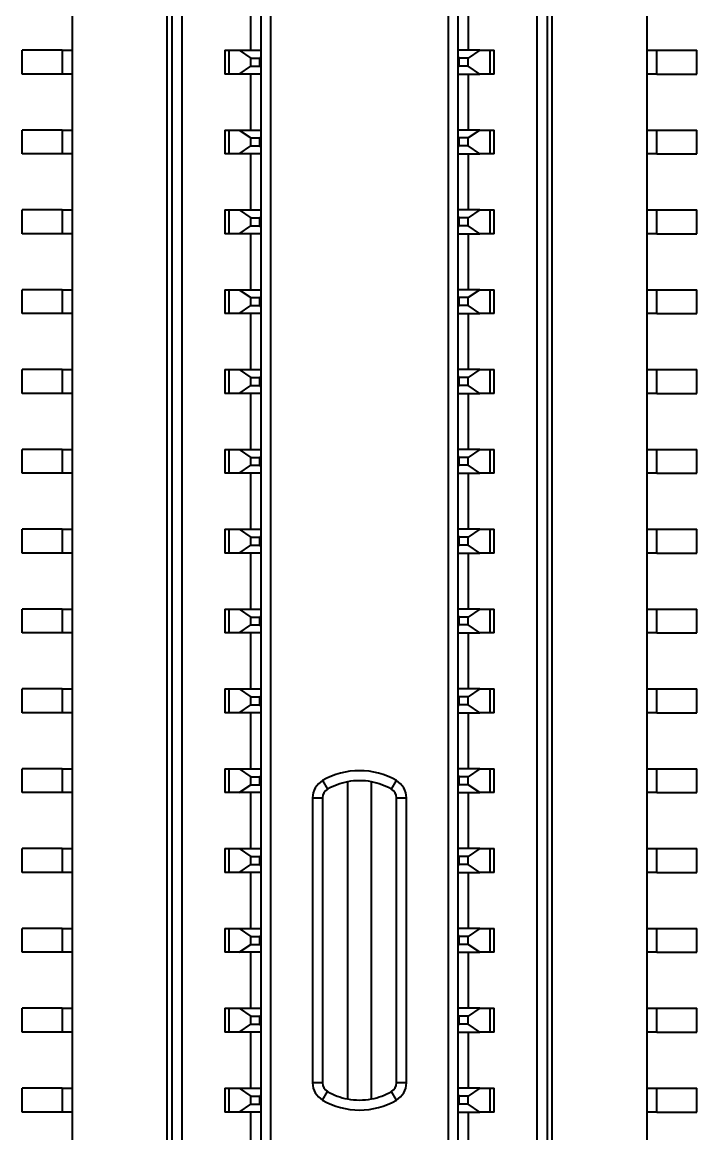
# Model space of a CAD drawing. Header units: millimetres. Extents: x 15 to 205, y 5 to 292.
# Drawn here: x 92.27 to 95.65, y 226.9 to 232.47 of the extents above; entities that cross this region are included whole.
import ezdxf

# ---------------------------------------------------------------- set-up
doc = ezdxf.new("R2010")
doc.units = ezdxf.units.MM
doc.layers.add('Geometries', color=7, linetype='Continuous')

msp = doc.modelspace()

# ---------------------------------------------------------------- linework, layer by layer
at = {"layer": 'Geometries', "linetype": 'Continuous', "lineweight": 40}
for p, q in [((93.0693, 243.6223), (93.0693, 222.1223)), ((94.8493, 222.1223), (94.8493, 243.6223)), ((92.9943, 243.2723), (92.9943, 222.4723)), ((93.0193, 243.2723), (93.0193, 222.4723)), ((94.8993, 243.2723), (94.8993, 222.4723)), ((94.9243, 222.4723), (94.9243, 243.2723)), ((93.5143, 222.9323), (93.5143, 242.8123)), ((94.4043, 242.8123), (94.4043, 222.9323)), ((92.5193, 232.6123), (92.5193, 232.3323)), ((93.4143, 232.3323), (93.4143, 232.6123)), ((93.4643, 232.6123), (93.4643, 232.3323)), ((94.4543, 232.3323), (94.4543, 232.6123)), ((94.5043, 232.6123), (94.5043, 232.3323)), ((95.3993, 232.6123), (95.3993, 232.3323)), ((92.4693, 232.3323), (92.2693, 232.3323)), ((92.2693, 232.2123), (92.2693, 232.3323)), ((92.4693, 232.3323), (92.5193, 232.3323)), ((92.4693, 232.3323), (92.4693, 232.2123)), ((92.5193, 232.3323), (92.5193, 232.2123)), ((93.2843, 232.3323), (93.2843, 232.2123)), ((93.2843, 232.3323), (93.3061, 232.3323)), ((93.306, 232.2123), (93.3061, 232.3323)), ((93.3061, 232.3323), (93.3556, 232.3323)), ((93.3556, 232.3323), (93.4143, 232.3323)), ((93.3556, 232.3323), (93.4143, 232.2923)), ((93.4143, 232.3323), (93.4643, 232.3323)), ((93.4143, 232.2923), (93.4593, 232.2923)), ((93.4143, 232.2523), (93.4143, 232.2923)), ((93.4593, 232.2923), (93.4643, 232.2982)), ((93.4593, 232.2523), (93.4593, 232.2923)), ((93.4643, 232.3323), (93.4643, 232.2982)), ((93.4643, 232.2982), (93.4643, 232.2463)), ((94.5043, 232.3323), (94.4543, 232.3323)), ((94.4543, 232.2982), (94.4543, 232.3323)), ((94.4593, 232.2923), (94.4543, 232.2982)), ((94.4543, 232.2463), (94.4543, 232.2982)), ((94.4593, 232.2523), (94.4593, 232.2923)), ((94.5043, 232.2923), (94.4593, 232.2923)), ((94.5631, 232.3323), (94.5043, 232.3323)), ((94.5631, 232.3323), (94.5043, 232.2923)), ((94.5043, 232.2523), (94.5043, 232.2923)), ((94.5631, 232.3323), (94.6127, 232.3323)), ((94.6127, 232.3323), (94.6343, 232.3323)), ((94.6127, 232.3323), (94.6127, 232.2123)), ((94.6343, 232.2123), (94.6343, 232.3323)), ((95.3993, 232.3323), (95.4493, 232.3323)), ((95.3993, 232.3323), (95.3993, 232.2123)), ((95.4493, 232.3323), (95.6493, 232.3323)), ((95.4493, 232.2123), (95.4493, 232.3323)), ((95.6493, 232.2123), (95.6493, 232.3323)), ((93.3556, 232.2123), (93.4143, 232.2523)), ((93.4143, 232.2523), (93.4593, 232.2523)), ((93.4593, 232.2523), (93.4643, 232.2463)), ((93.4643, 232.2463), (93.4643, 232.2123)), ((94.4593, 232.2523), (94.4543, 232.2463)), ((94.4543, 232.2123), (94.4543, 232.2463)), ((94.5043, 232.2523), (94.4593, 232.2523)), ((94.5631, 232.2123), (94.5043, 232.2523)), ((92.4693, 232.2123), (92.2693, 232.2123)), ((92.5193, 232.2123), (92.4693, 232.2123)), ((92.5193, 232.2123), (92.5193, 231.9323)), ((93.306, 232.2123), (93.2843, 232.2123)), ((93.3556, 232.2123), (93.306, 232.2123)), ((93.4143, 232.2123), (93.3556, 232.2123)), ((93.4143, 231.9323), (93.4143, 232.2123)), ((93.4643, 232.2123), (93.4143, 232.2123)), ((93.4643, 232.2123), (93.4643, 231.9323)), ((94.4543, 232.2123), (94.5043, 232.2123)), ((94.4543, 231.9323), (94.4543, 232.2123)), ((94.5043, 232.2123), (94.5043, 231.9323)), ((94.5043, 232.2123), (94.5631, 232.2123)), ((94.6127, 232.2123), (94.5631, 232.2123)), ((94.6343, 232.2123), (94.6127, 232.2123)), ((95.4493, 232.2123), (95.3993, 232.2123)), ((95.3993, 232.2123), (95.3993, 231.9323)), ((95.4493, 232.2123), (95.6493, 232.2123)), ((92.2693, 231.8123), (92.2693, 231.9323)), ((92.4693, 231.9323), (92.2693, 231.9323)), ((92.4693, 231.9323), (92.5193, 231.9323)), ((92.4693, 231.9323), (92.4693, 231.8123)), ((92.5193, 231.9323), (92.5193, 231.8123)), ((93.2843, 231.9323), (93.3061, 231.9323)), ((93.2843, 231.9323), (93.2843, 231.8123)), ((93.306, 231.8123), (93.3061, 231.9323)), ((93.3061, 231.9323), (93.3556, 231.9323)), ((93.3556, 231.9323), (93.4143, 231.8923)), ((93.3556, 231.9323), (93.4143, 231.9323)), ((93.4143, 231.9323), (93.4643, 231.9323)), ((93.4593, 231.8923), (93.4643, 231.8982)), ((93.4643, 231.9323), (93.4643, 231.8982)), ((93.4643, 231.8982), (93.4643, 231.8463)), ((94.5043, 231.9323), (94.4543, 231.9323)), ((94.4543, 231.8982), (94.4543, 231.9323)), ((94.4593, 231.8923), (94.4543, 231.8982)), ((94.4543, 231.8463), (94.4543, 231.8982)), ((94.5631, 231.9323), (94.5043, 231.9323)), ((94.5631, 231.9323), (94.5043, 231.8923)), ((94.5631, 231.9323), (94.6127, 231.9323)), ((94.6127, 231.9323), (94.6343, 231.9323)), ((94.6127, 231.9323), (94.6127, 231.8123)), ((94.6343, 231.8123), (94.6343, 231.9323)), ((95.3993, 231.9323), (95.4493, 231.9323)), ((95.3993, 231.9323), (95.3993, 231.8123)), ((95.4493, 231.9323), (95.6493, 231.9323)), ((95.4493, 231.8123), (95.4493, 231.9323)), ((95.6493, 231.8123), (95.6493, 231.9323)), ((93.3556, 231.8123), (93.4143, 231.8523)), ((93.4143, 231.8523), (93.4143, 231.8923)), ((93.4143, 231.8923), (93.4593, 231.8923)), ((93.4143, 231.8523), (93.4593, 231.8523)), ((93.4593, 231.8523), (93.4593, 231.8923)), ((93.4593, 231.8523), (93.4643, 231.8463)), ((93.4643, 231.8463), (93.4643, 231.8123)), ((94.4593, 231.8523), (94.4543, 231.8463)), ((94.4543, 231.8123), (94.4543, 231.8463)), ((94.4593, 231.8523), (94.4593, 231.8923)), ((94.5043, 231.8923), (94.4593, 231.8923)), ((94.5043, 231.8523), (94.4593, 231.8523)), ((94.5043, 231.8523), (94.5043, 231.8923)), ((94.5631, 231.8123), (94.5043, 231.8523)), ((92.4693, 231.8123), (92.2693, 231.8123)), ((92.5193, 231.8123), (92.4693, 231.8123)), ((92.5193, 231.8123), (92.5193, 231.5323)), ((93.306, 231.8123), (93.2843, 231.8123)), ((93.3556, 231.8123), (93.306, 231.8123)), ((93.4143, 231.8123), (93.3556, 231.8123)), ((93.4143, 231.5323), (93.4143, 231.8123)), ((93.4643, 231.8123), (93.4143, 231.8123)), ((93.4643, 231.8123), (93.4643, 231.5323)), ((94.4543, 231.8123), (94.5043, 231.8123)), ((94.4543, 231.5323), (94.4543, 231.8123)), ((94.5043, 231.8123), (94.5631, 231.8123)), ((94.5043, 231.8123), (94.5043, 231.5323)), ((94.6127, 231.8123), (94.5631, 231.8123)), ((94.6343, 231.8123), (94.6127, 231.8123)), ((95.4493, 231.8123), (95.3993, 231.8123)), ((95.3993, 231.8123), (95.3993, 231.5323)), ((95.4493, 231.8123), (95.6493, 231.8123)), ((92.4693, 231.5323), (92.2693, 231.5323)), ((92.2693, 231.4123), (92.2693, 231.5323)), ((92.4693, 231.5323), (92.5193, 231.5323)), ((92.4693, 231.5323), (92.4693, 231.4123)), ((92.5193, 231.5323), (92.5193, 231.4123)), ((93.2843, 231.5323), (93.306, 231.5323)), ((93.2843, 231.5323), (93.2843, 231.4123)), ((93.306, 231.5323), (93.3556, 231.5323)), ((93.3061, 231.4123), (93.306, 231.5323)), ((93.3556, 231.5323), (93.4143, 231.5323)), ((93.3556, 231.5323), (93.4143, 231.4923)), ((93.4143, 231.5323), (93.4643, 231.5323)), ((93.4643, 231.5323), (93.4643, 231.4982)), ((94.5043, 231.5323), (94.4543, 231.5323)), ((94.4543, 231.4982), (94.4543, 231.5323)), ((94.5631, 231.5323), (94.5043, 231.5323)), ((94.5631, 231.5323), (94.5043, 231.4923)), ((94.5631, 231.5323), (94.6127, 231.5323)), ((94.6127, 231.5323), (94.6343, 231.5323)), ((94.6127, 231.5323), (94.6127, 231.4123)), ((94.6343, 231.4123), (94.6343, 231.5323)), ((95.3993, 231.5323), (95.4493, 231.5323)), ((95.3993, 231.5323), (95.3993, 231.4123)), ((95.4493, 231.4123), (95.4493, 231.5323)), ((95.4493, 231.5323), (95.6493, 231.5323)), ((95.6493, 231.4123), (95.6493, 231.5323)), ((93.3556, 231.4123), (93.4143, 231.4523)), ((93.4143, 231.4523), (93.4143, 231.4923)), ((93.4143, 231.4923), (93.4593, 231.4923)), ((93.4143, 231.4523), (93.4593, 231.4523)), ((93.4593, 231.4923), (93.4643, 231.4982)), ((93.4593, 231.4523), (93.4593, 231.4923)), ((93.4593, 231.4523), (93.4643, 231.4463)), ((93.4643, 231.4982), (93.4643, 231.4463)), ((94.4593, 231.4923), (94.4543, 231.4982)), ((94.4543, 231.4463), (94.4543, 231.4982)), ((94.4593, 231.4523), (94.4543, 231.4463)), ((94.5043, 231.4923), (94.4593, 231.4923)), ((94.4593, 231.4523), (94.4593, 231.4923)), ((94.5043, 231.4523), (94.4593, 231.4523)), ((94.5043, 231.4523), (94.5043, 231.4923)), ((94.5631, 231.4123), (94.5043, 231.4523)), ((92.4693, 231.4123), (92.2693, 231.4123)), ((92.5193, 231.4123), (92.4693, 231.4123)), ((92.5193, 231.4123), (92.5193, 231.1323)), ((93.3061, 231.4123), (93.2843, 231.4123)), ((93.3556, 231.4123), (93.3061, 231.4123)), ((93.4143, 231.4123), (93.3556, 231.4123)), ((93.4143, 231.1323), (93.4143, 231.4123)), ((93.4643, 231.4123), (93.4143, 231.4123)), ((93.4643, 231.4463), (93.4643, 231.4123)), ((93.4643, 231.4123), (93.4643, 231.1323)), ((94.4543, 231.4123), (94.4543, 231.4463)), ((94.4543, 231.4123), (94.5043, 231.4123)), ((94.4543, 231.1323), (94.4543, 231.4123)), ((94.5043, 231.4123), (94.5043, 231.1323)), ((94.5043, 231.4123), (94.5631, 231.4123)), ((94.6127, 231.4123), (94.5631, 231.4123)), ((94.6343, 231.4123), (94.6127, 231.4123)), ((95.4493, 231.4123), (95.3993, 231.4123)), ((95.3993, 231.4123), (95.3993, 231.1323)), ((95.4493, 231.4123), (95.6493, 231.4123)), ((92.4693, 231.1323), (92.2693, 231.1323)), ((92.2693, 231.0123), (92.2693, 231.1323)), ((92.4693, 231.1323), (92.5193, 231.1323)), ((92.4693, 231.1323), (92.4693, 231.0123)), ((92.5193, 231.1323), (92.5193, 231.0123)), ((93.2843, 231.1323), (93.306, 231.1323)), ((93.2843, 231.1323), (93.2843, 231.0123)), ((93.306, 231.0123), (93.306, 231.1323)), ((93.306, 231.1323), (93.3556, 231.1323)), ((93.3556, 231.1323), (93.4143, 231.1323)), ((93.3556, 231.1323), (93.4143, 231.0923)), ((93.4143, 231.1323), (93.4643, 231.1323)), ((93.4643, 231.1323), (93.4643, 231.0982)), ((94.5043, 231.1323), (94.4543, 231.1323)), ((94.4543, 231.0982), (94.4543, 231.1323)), ((94.5631, 231.1323), (94.5043, 231.0923)), ((94.5631, 231.1323), (94.5043, 231.1323)), ((94.5631, 231.1323), (94.6127, 231.1323)), ((94.6127, 231.1323), (94.6343, 231.1323)), ((94.6127, 231.1323), (94.6127, 231.0123)), ((94.6343, 231.0123), (94.6343, 231.1323)), ((95.3993, 231.1323), (95.4493, 231.1323)), ((95.3993, 231.1323), (95.3993, 231.0123)), ((95.4493, 231.1323), (95.6493, 231.1323)), ((95.4493, 231.0123), (95.4493, 231.1323)), ((95.6493, 231.0123), (95.6493, 231.1323)), ((93.4143, 231.0923), (93.4593, 231.0923)), ((93.4143, 231.0523), (93.4143, 231.0923)), ((93.4593, 231.0923), (93.4643, 231.0982)), ((93.4593, 231.0523), (93.4593, 231.0923)), ((93.4643, 231.0982), (93.4643, 231.0463)), ((94.4543, 231.0463), (94.4543, 231.0982)), ((94.4593, 231.0923), (94.4543, 231.0982)), ((94.4593, 231.0523), (94.4593, 231.0923)), ((94.5043, 231.0923), (94.4593, 231.0923)), ((94.5043, 231.0523), (94.5043, 231.0923)), ((92.4693, 231.0123), (92.2693, 231.0123)), ((92.5193, 231.0123), (92.4693, 231.0123)), ((92.5193, 231.0123), (92.5193, 230.7323)), ((93.306, 231.0123), (93.2843, 231.0123)), ((93.3556, 231.0123), (93.306, 231.0123)), ((93.3556, 231.0123), (93.4143, 231.0523)), ((93.4143, 231.0123), (93.3556, 231.0123)), ((93.4143, 231.0523), (93.4593, 231.0523)), ((93.4643, 231.0123), (93.4143, 231.0123)), ((93.4143, 230.7323), (93.4143, 231.0123)), ((93.4593, 231.0523), (93.4643, 231.0463)), ((93.4643, 231.0463), (93.4643, 231.0123)), ((93.4643, 231.0123), (93.4643, 230.7323)), ((94.4593, 231.0523), (94.4543, 231.0463)), ((94.4543, 231.0123), (94.4543, 231.0463)), ((94.4543, 231.0123), (94.5043, 231.0123)), ((94.4543, 230.7323), (94.4543, 231.0123)), ((94.5043, 231.0523), (94.4593, 231.0523)), ((94.5631, 231.0123), (94.5043, 231.0523)), ((94.5043, 231.0123), (94.5631, 231.0123)), ((94.5043, 231.0123), (94.5043, 230.7323)), ((94.6127, 231.0123), (94.5631, 231.0123)), ((94.6343, 231.0123), (94.6127, 231.0123)), ((95.4493, 231.0123), (95.3993, 231.0123)), ((95.3993, 231.0123), (95.3993, 230.7323)), ((95.4493, 231.0123), (95.6493, 231.0123)), ((92.4693, 230.7323), (92.2693, 230.7323)), ((92.2693, 230.6123), (92.2693, 230.7323)), ((92.4693, 230.7323), (92.4693, 230.6123)), ((92.4693, 230.7323), (92.5193, 230.7323)), ((92.5193, 230.7323), (92.5193, 230.6123)), ((93.2843, 230.7323), (93.2843, 230.6123)), ((93.2843, 230.7323), (93.306, 230.7323)), ((93.306, 230.6123), (93.306, 230.7323)), ((93.306, 230.7323), (93.3556, 230.7323)), ((93.3556, 230.7323), (93.4143, 230.6923)), ((93.3556, 230.7323), (93.4143, 230.7323)), ((93.4143, 230.7323), (93.4643, 230.7323)), ((93.4643, 230.7323), (93.4643, 230.6982)), ((94.5043, 230.7323), (94.4543, 230.7323)), ((94.4543, 230.6982), (94.4543, 230.7323)), ((94.5631, 230.7323), (94.5043, 230.7323)), ((94.5631, 230.7323), (94.5043, 230.6923)), ((94.5631, 230.7323), (94.6127, 230.7323)), ((94.6127, 230.7323), (94.6126, 230.6123)), ((94.6127, 230.7323), (94.6343, 230.7323)), ((94.6343, 230.6123), (94.6343, 230.7323)), ((95.3993, 230.7323), (95.4493, 230.7323)), ((95.3993, 230.7323), (95.3993, 230.6123)), ((95.4493, 230.7323), (95.6493, 230.7323)), ((95.4493, 230.6123), (95.4493, 230.7323)), ((95.6493, 230.6123), (95.6493, 230.7323)), ((93.4143, 230.6523), (93.4143, 230.6923)), ((93.4143, 230.6923), (93.4593, 230.6923)), ((93.4593, 230.6923), (93.4643, 230.6982)), ((93.4593, 230.6523), (93.4593, 230.6923)), ((93.4643, 230.6982), (93.4643, 230.6463)), ((94.4593, 230.6923), (94.4543, 230.6982)), ((94.4543, 230.6463), (94.4543, 230.6982)), ((94.5043, 230.6923), (94.4593, 230.6923)), ((94.4593, 230.6523), (94.4593, 230.6923)), ((94.5043, 230.6523), (94.5043, 230.6923)), ((93.3556, 230.6123), (93.4143, 230.6523)), ((93.4143, 230.6523), (93.4593, 230.6523)), ((93.4593, 230.6523), (93.4643, 230.6463)), ((93.4643, 230.6463), (93.4643, 230.6123)), ((94.4593, 230.6523), (94.4543, 230.6463)), ((94.4543, 230.6123), (94.4543, 230.6463)), ((94.5043, 230.6523), (94.4593, 230.6523)), ((94.5631, 230.6123), (94.5043, 230.6523)), ((92.4693, 230.6123), (92.2693, 230.6123)), ((92.5193, 230.6123), (92.4693, 230.6123)), ((92.5193, 230.6123), (92.5193, 230.3323)), ((93.306, 230.6123), (93.2843, 230.6123)), ((93.3556, 230.6123), (93.306, 230.6123)), ((93.4143, 230.6123), (93.3556, 230.6123)), ((93.4643, 230.6123), (93.4143, 230.6123)), ((93.4143, 230.3323), (93.4143, 230.6123)), ((93.4643, 230.6123), (93.4643, 230.3323)), ((94.4543, 230.6123), (94.5043, 230.6123)), ((94.4543, 230.3323), (94.4543, 230.6123)), ((94.5043, 230.6123), (94.5631, 230.6123)), ((94.5043, 230.6123), (94.5043, 230.3323)), ((94.6126, 230.6123), (94.5631, 230.6123)), ((94.6343, 230.6123), (94.6126, 230.6123)), ((95.4493, 230.6123), (95.3993, 230.6123)), ((95.3993, 230.6123), (95.3993, 230.3323)), ((95.4493, 230.6123), (95.6493, 230.6123)), ((92.2693, 230.2123), (92.2693, 230.3323)), ((92.4693, 230.3323), (92.2693, 230.3323)), ((92.4693, 230.3323), (92.5193, 230.3323)), ((92.4693, 230.3323), (92.4693, 230.2123)), ((92.5193, 230.3323), (92.5193, 230.2123)), ((93.2843, 230.3323), (93.2843, 230.2123)), ((93.2843, 230.3323), (93.306, 230.3323)), ((93.306, 230.3323), (93.3556, 230.3323)), ((93.306, 230.2123), (93.306, 230.3323)), ((93.3556, 230.3323), (93.4143, 230.2923)), ((93.3556, 230.3323), (93.4143, 230.3323)), ((93.4143, 230.3323), (93.4643, 230.3323)), ((93.4143, 230.2523), (93.4143, 230.2923)), ((93.4143, 230.2923), (93.4593, 230.2923)), ((93.4593, 230.2923), (93.4643, 230.2982)), ((93.4593, 230.2523), (93.4593, 230.2923)), ((93.4643, 230.3323), (93.4643, 230.2982)), ((93.4643, 230.2982), (93.4643, 230.2463)), ((94.5043, 230.3323), (94.4543, 230.3323)), ((94.4543, 230.2982), (94.4543, 230.3323)), ((94.4593, 230.2923), (94.4543, 230.2982)), ((94.4543, 230.2463), (94.4543, 230.2982)), ((94.4593, 230.2523), (94.4593, 230.2923)), ((94.5043, 230.2923), (94.4593, 230.2923)), ((94.5631, 230.3323), (94.5043, 230.3323)), ((94.5631, 230.3323), (94.5043, 230.2923)), ((94.5043, 230.2523), (94.5043, 230.2923)), ((94.5631, 230.3323), (94.6127, 230.3323)), ((94.6127, 230.3323), (94.6126, 230.2123)), ((94.6127, 230.3323), (94.6343, 230.3323)), ((94.6343, 230.2123), (94.6343, 230.3323)), ((95.3993, 230.3323), (95.4493, 230.3323)), ((95.3993, 230.3323), (95.3993, 230.2123)), ((95.4493, 230.3323), (95.6493, 230.3323)), ((95.4493, 230.2123), (95.4493, 230.3323)), ((95.6493, 230.2123), (95.6493, 230.3323)), ((93.3556, 230.2123), (93.4143, 230.2523)), ((93.4143, 230.2523), (93.4593, 230.2523)), ((93.4593, 230.2523), (93.4643, 230.2463)), ((93.4643, 230.2463), (93.4643, 230.2123)), ((94.4593, 230.2523), (94.4543, 230.2463)), ((94.4543, 230.2123), (94.4543, 230.2463)), ((94.5043, 230.2523), (94.4593, 230.2523)), ((94.5631, 230.2123), (94.5043, 230.2523)), ((92.4693, 230.2123), (92.2693, 230.2123)), ((92.5193, 230.2123), (92.4693, 230.2123)), ((92.5193, 230.2123), (92.5193, 229.9323)), ((93.306, 230.2123), (93.2843, 230.2123)), ((93.3556, 230.2123), (93.306, 230.2123)), ((93.4143, 230.2123), (93.3556, 230.2123)), ((93.4143, 229.9323), (93.4143, 230.2123)), ((93.4643, 230.2123), (93.4143, 230.2123)), ((93.4643, 230.2123), (93.4643, 229.9323)), ((94.4543, 230.2123), (94.5043, 230.2123)), ((94.4543, 229.9323), (94.4543, 230.2123)), ((94.5043, 230.2123), (94.5043, 229.9323)), ((94.5043, 230.2123), (94.5631, 230.2123)), ((94.6126, 230.2123), (94.5631, 230.2123)), ((94.6343, 230.2123), (94.6126, 230.2123)), ((95.4493, 230.2123), (95.3993, 230.2123)), ((95.3993, 230.2123), (95.3993, 229.9323)), ((95.4493, 230.2123), (95.6493, 230.2123)), ((92.2693, 229.8123), (92.2693, 229.9323)), ((92.4693, 229.9323), (92.2693, 229.9323)), ((92.4693, 229.9323), (92.5193, 229.9323)), ((92.4693, 229.9323), (92.4693, 229.8123)), ((92.5193, 229.9323), (92.5193, 229.8123)), ((93.2843, 229.9323), (93.306, 229.9323)), ((93.2843, 229.9323), (93.2843, 229.8123)), ((93.306, 229.8123), (93.306, 229.9323)), ((93.306, 229.9323), (93.3556, 229.9323)), ((93.3556, 229.9323), (93.4143, 229.9323)), ((93.3556, 229.9323), (93.4143, 229.8923)), ((93.4143, 229.9323), (93.4643, 229.9323)), ((93.4143, 229.8923), (93.4593, 229.8923)), ((93.4143, 229.8523), (93.4143, 229.8923)), ((93.4593, 229.8923), (93.4643, 229.8982)), ((93.4593, 229.8523), (93.4593, 229.8923)), ((93.4643, 229.9323), (93.4643, 229.8982)), ((93.4643, 229.8982), (93.4643, 229.8463)), ((94.5043, 229.9323), (94.4543, 229.9323)), ((94.4543, 229.8982), (94.4543, 229.9323)), ((94.4593, 229.8923), (94.4543, 229.8982)), ((94.4543, 229.8463), (94.4543, 229.8982)), ((94.5043, 229.8923), (94.4593, 229.8923)), ((94.4593, 229.8523), (94.4593, 229.8923)), ((94.5631, 229.9323), (94.5043, 229.9323)), ((94.5631, 229.9323), (94.5043, 229.8923)), ((94.5043, 229.8523), (94.5043, 229.8923)), ((94.5631, 229.9323), (94.6127, 229.9323)), ((94.6127, 229.9323), (94.6126, 229.8123)), ((94.6127, 229.9323), (94.6343, 229.9323)), ((94.6343, 229.8123), (94.6343, 229.9323)), ((95.3993, 229.9323), (95.4493, 229.9323)), ((95.3993, 229.9323), (95.3993, 229.8123)), ((95.4493, 229.9323), (95.6493, 229.9323)), ((95.4493, 229.8123), (95.4493, 229.9323)), ((95.6493, 229.8123), (95.6493, 229.9323)), ((93.3556, 229.8123), (93.4143, 229.8523)), ((93.4143, 229.8523), (93.4593, 229.8523)), ((93.4593, 229.8523), (93.4643, 229.8463)), ((93.4643, 229.8463), (93.4643, 229.8123)), ((94.4593, 229.8523), (94.4543, 229.8463)), ((94.4543, 229.8123), (94.4543, 229.8463)), ((94.5043, 229.8523), (94.4593, 229.8523)), ((94.5631, 229.8123), (94.5043, 229.8523)), ((92.4693, 229.8123), (92.2693, 229.8123)), ((92.5193, 229.8123), (92.4693, 229.8123)), ((92.5193, 229.8123), (92.5193, 229.5323)), ((93.306, 229.8123), (93.2843, 229.8123)), ((93.3556, 229.8123), (93.306, 229.8123)), ((93.4143, 229.8123), (93.3556, 229.8123)), ((93.4143, 229.5323), (93.4143, 229.8123)), ((93.4643, 229.8123), (93.4143, 229.8123)), ((93.4643, 229.8123), (93.4643, 229.5323)), ((94.4543, 229.8123), (94.5043, 229.8123)), ((94.4543, 229.5323), (94.4543, 229.8123)), ((94.5043, 229.8123), (94.5043, 229.5323)), ((94.5043, 229.8123), (94.5631, 229.8123)), ((94.6126, 229.8123), (94.5631, 229.8123)), ((94.6343, 229.8123), (94.6126, 229.8123)), ((95.4493, 229.8123), (95.3993, 229.8123)), ((95.3993, 229.8123), (95.3993, 229.5323)), ((95.4493, 229.8123), (95.6493, 229.8123)), ((92.4693, 229.5323), (92.2693, 229.5323)), ((92.2693, 229.4123), (92.2693, 229.5323)), ((92.4693, 229.5323), (92.5193, 229.5323)), ((92.4693, 229.5323), (92.4693, 229.4123)), ((92.5193, 229.5323), (92.5193, 229.4123)), ((93.2843, 229.5323), (93.306, 229.5323)), ((93.2843, 229.5323), (93.2843, 229.4123)), ((93.306, 229.5323), (93.3556, 229.5323)), ((93.306, 229.4123), (93.306, 229.5323)), ((93.3556, 229.5323), (93.4143, 229.5323)), ((93.3556, 229.5323), (93.4143, 229.4923)), ((93.4143, 229.5323), (93.4643, 229.5323)), ((93.4643, 229.5323), (93.4643, 229.4982)), ((94.5043, 229.5323), (94.4543, 229.5323)), ((94.4543, 229.4982), (94.4543, 229.5323)), ((94.5631, 229.5323), (94.5043, 229.5323)), ((94.5631, 229.5323), (94.5043, 229.4923)), ((94.5631, 229.5323), (94.6127, 229.5323)), ((94.6127, 229.5323), (94.6127, 229.4123)), ((94.6127, 229.5323), (94.6343, 229.5323)), ((94.6343, 229.4123), (94.6343, 229.5323)), ((95.3993, 229.5323), (95.4493, 229.5323)), ((95.3993, 229.5323), (95.3993, 229.4123)), ((95.4493, 229.5323), (95.6493, 229.5323)), ((95.4493, 229.4123), (95.4493, 229.5323)), ((95.6493, 229.4123), (95.6493, 229.5323)), ((93.3556, 229.4123), (93.4143, 229.4523)), ((93.4143, 229.4523), (93.4143, 229.4923)), ((93.4143, 229.4923), (93.4593, 229.4923)), ((93.4143, 229.4523), (93.4593, 229.4523)), ((93.4593, 229.4923), (93.4643, 229.4982)), ((93.4593, 229.4523), (93.4593, 229.4923)), ((93.4593, 229.4523), (93.4643, 229.4463)), ((93.4643, 229.4982), (93.4643, 229.4463)), ((93.4643, 229.4463), (93.4643, 229.4123)), ((94.4593, 229.4923), (94.4543, 229.4982)), ((94.4543, 229.4463), (94.4543, 229.4982)), ((94.4593, 229.4523), (94.4543, 229.4463)), ((94.4543, 229.4123), (94.4543, 229.4463)), ((94.5043, 229.4923), (94.4593, 229.4923)), ((94.4593, 229.4523), (94.4593, 229.4923)), ((94.5043, 229.4523), (94.4593, 229.4523)), ((94.5043, 229.4523), (94.5043, 229.4923)), ((94.5631, 229.4123), (94.5043, 229.4523)), ((92.4693, 229.4123), (92.2693, 229.4123)), ((92.5193, 229.4123), (92.4693, 229.4123)), ((92.5193, 229.4123), (92.5193, 229.1323)), ((93.306, 229.4123), (93.2843, 229.4123)), ((93.3556, 229.4123), (93.306, 229.4123)), ((93.4143, 229.4123), (93.3556, 229.4123)), ((93.4143, 229.1323), (93.4143, 229.4123)), ((93.4643, 229.4123), (93.4143, 229.4123)), ((93.4643, 229.4123), (93.4643, 229.1323)), ((94.4543, 229.4123), (94.5043, 229.4123)), ((94.4543, 229.1323), (94.4543, 229.4123)), ((94.5043, 229.4123), (94.5043, 229.1323)), ((94.5043, 229.4123), (94.5631, 229.4123)), ((94.6127, 229.4123), (94.5631, 229.4123)), ((94.6343, 229.4123), (94.6127, 229.4123)), ((95.4493, 229.4123), (95.3993, 229.4123)), ((95.3993, 229.4123), (95.3993, 229.1323)), ((95.4493, 229.4123), (95.6493, 229.4123)), ((92.4693, 229.1323), (92.2693, 229.1323)), ((92.2693, 229.0123), (92.2693, 229.1323)), ((92.4693, 229.1323), (92.5193, 229.1323)), ((92.4693, 229.1323), (92.4693, 229.0123)), ((92.5193, 229.1323), (92.5193, 229.0123)), ((93.2843, 229.1323), (93.306, 229.1323)), ((93.2843, 229.1323), (93.2843, 229.0123)), ((93.306, 229.0123), (93.306, 229.1323)), ((93.306, 229.1323), (93.3556, 229.1323)), ((93.3556, 229.1323), (93.4143, 229.0923)), ((93.3556, 229.1323), (93.4143, 229.1323)), ((93.4143, 229.1323), (93.4643, 229.1323)), ((93.4643, 229.1323), (93.4643, 229.0982)), ((94.5043, 229.1323), (94.4543, 229.1323)), ((94.4543, 229.0982), (94.4543, 229.1323)), ((94.5631, 229.1323), (94.5043, 229.1323)), ((94.5631, 229.1323), (94.5043, 229.0923)), ((94.5631, 229.1323), (94.6127, 229.1323)), ((94.6127, 229.1323), (94.6126, 229.0123)), ((94.6127, 229.1323), (94.6343, 229.1323)), ((94.6343, 229.0123), (94.6343, 229.1323)), ((95.3993, 229.1323), (95.4493, 229.1323)), ((95.3993, 229.1323), (95.3993, 229.0123)), ((95.4493, 229.1323), (95.6493, 229.1323)), ((95.4493, 229.0123), (95.4493, 229.1323)), ((95.6493, 229.0123), (95.6493, 229.1323)), ((93.4143, 229.0923), (93.4593, 229.0923)), ((93.4143, 229.0523), (93.4143, 229.0923)), ((93.4593, 229.0923), (93.4643, 229.0982)), ((93.4593, 229.0523), (93.4593, 229.0923)), ((93.4643, 229.0982), (93.4643, 229.0463)), ((94.4593, 229.0923), (94.4543, 229.0982)), ((94.4543, 229.0463), (94.4543, 229.0982)), ((94.4593, 229.0523), (94.4593, 229.0923)), ((94.5043, 229.0923), (94.4593, 229.0923)), ((94.5043, 229.0523), (94.5043, 229.0923)), ((92.4693, 229.0123), (92.2693, 229.0123)), ((92.5193, 229.0123), (92.4693, 229.0123)), ((92.5193, 229.0123), (92.5193, 228.7323)), ((93.306, 229.0123), (93.2843, 229.0123)), ((93.3556, 229.0123), (93.306, 229.0123)), ((93.3556, 229.0123), (93.4143, 229.0523)), ((93.4143, 229.0123), (93.3556, 229.0123)), ((93.4143, 229.0523), (93.4593, 229.0523)), ((93.4143, 228.7323), (93.4143, 229.0123)), ((93.4643, 229.0123), (93.4143, 229.0123)), ((93.4593, 229.0523), (93.4643, 229.0463)), ((93.4643, 229.0463), (93.4643, 229.0123)), ((93.4643, 229.0123), (93.4643, 228.7323)), ((94.4593, 229.0523), (94.4543, 229.0463)), ((94.4543, 229.0123), (94.4543, 229.0463)), ((94.4543, 229.0123), (94.5043, 229.0123)), ((94.4543, 228.7323), (94.4543, 229.0123)), ((94.5043, 229.0523), (94.4593, 229.0523)), ((94.5631, 229.0123), (94.5043, 229.0523)), ((94.5043, 229.0123), (94.5043, 228.7323)), ((94.5043, 229.0123), (94.5631, 229.0123)), ((94.6126, 229.0123), (94.5631, 229.0123)), ((94.6343, 229.0123), (94.6126, 229.0123)), ((95.4493, 229.0123), (95.3993, 229.0123)), ((95.3993, 229.0123), (95.3993, 228.7323)), ((95.4493, 229.0123), (95.6493, 229.0123)), ((92.4693, 228.7323), (92.2693, 228.7323)), ((92.2693, 228.6123), (92.2693, 228.7323)), ((92.4693, 228.7323), (92.4693, 228.6123)), ((92.4693, 228.7323), (92.5193, 228.7323)), ((92.5193, 228.7323), (92.5193, 228.6123)), ((93.2843, 228.7323), (93.3061, 228.7323)), ((93.2843, 228.7323), (93.2843, 228.6123)), ((93.306, 228.6123), (93.3061, 228.7323)), ((93.3061, 228.7323), (93.3556, 228.7323)), ((93.3556, 228.7323), (93.4143, 228.7323)), ((93.3556, 228.7323), (93.4143, 228.6923)), ((93.4143, 228.7323), (93.4643, 228.7323)), ((93.4643, 228.7323), (93.4643, 228.6982)), ((94.5043, 228.7323), (94.4543, 228.7323)), ((94.4543, 228.6982), (94.4543, 228.7323)), ((94.5631, 228.7323), (94.5043, 228.6923)), ((94.5631, 228.7323), (94.5043, 228.7323)), ((94.5631, 228.7323), (94.6127, 228.7323)), ((94.6127, 228.7323), (94.6127, 228.6123)), ((94.6127, 228.7323), (94.6343, 228.7323)), ((94.6343, 228.6123), (94.6343, 228.7323)), ((95.3993, 228.7323), (95.4493, 228.7323)), ((95.3993, 228.7323), (95.3993, 228.6123)), ((95.4493, 228.7323), (95.6493, 228.7323)), ((95.4493, 228.6123), (95.4493, 228.7323)), ((95.6493, 228.6123), (95.6493, 228.7323)), ((93.4143, 228.6523), (93.4143, 228.6923)), ((93.4143, 228.6923), (93.4593, 228.6923)), ((93.4593, 228.6923), (93.4643, 228.6982)), ((93.4593, 228.6523), (93.4593, 228.6923)), ((93.4643, 228.6982), (93.4643, 228.6463)), ((93.7743, 228.6727), (93.7993, 228.6294)), ((93.8993, 228.6666), (93.8993, 227.0779)), ((94.0193, 227.0779), (94.0193, 228.6666)), ((94.1193, 228.6294), (94.1443, 228.6727)), ((94.4543, 228.6463), (94.4543, 228.6982)), ((94.4593, 228.6923), (94.4543, 228.6982)), ((94.4593, 228.6523), (94.4593, 228.6923)), ((94.5043, 228.6923), (94.4593, 228.6923)), ((94.5043, 228.6523), (94.5043, 228.6923)), ((92.4693, 228.6123), (92.2693, 228.6123)), ((92.5193, 228.6123), (92.4693, 228.6123)), ((92.5193, 228.6123), (92.5193, 228.3323)), ((93.306, 228.6123), (93.2843, 228.6123)), ((93.3556, 228.6123), (93.306, 228.6123)), ((93.3556, 228.6123), (93.4143, 228.6523)), ((93.4143, 228.6123), (93.3556, 228.6123)), ((93.4143, 228.6523), (93.4593, 228.6523)), ((93.4143, 228.3323), (93.4143, 228.6123)), ((93.4643, 228.6123), (93.4143, 228.6123)), ((93.4593, 228.6523), (93.4643, 228.6463)), ((93.4643, 228.6463), (93.4643, 228.6123)), ((93.4643, 228.6123), (93.4643, 228.3323)), ((94.4593, 228.6523), (94.4543, 228.6463)), ((94.4543, 228.6123), (94.4543, 228.6463)), ((94.4543, 228.6123), (94.5043, 228.6123)), ((94.4543, 228.3323), (94.4543, 228.6123)), ((94.5043, 228.6523), (94.4593, 228.6523)), ((94.5631, 228.6123), (94.5043, 228.6523)), ((94.5043, 228.6123), (94.5631, 228.6123)), ((94.5043, 228.6123), (94.5043, 228.3323)), ((94.6127, 228.6123), (94.5631, 228.6123)), ((94.6343, 228.6123), (94.6127, 228.6123)), ((95.4493, 228.6123), (95.3993, 228.6123)), ((95.3993, 228.6123), (95.3993, 228.3323)), ((95.4493, 228.6123), (95.6493, 228.6123)), ((93.7243, 228.5861), (93.7243, 227.1584)), ((93.7243, 228.5861), (93.7743, 228.5861)), ((93.7743, 228.5861), (93.7743, 227.1584)), ((94.1443, 227.1584), (94.1443, 228.5861)), ((94.1443, 228.5861), (94.1943, 228.5861)), ((94.1943, 227.1584), (94.1943, 228.5861)), ((92.4693, 228.3323), (92.2693, 228.3323)), ((92.2693, 228.2123), (92.2693, 228.3323)), ((92.4693, 228.3323), (92.5193, 228.3323)), ((92.4693, 228.3323), (92.4693, 228.2123)), ((92.5193, 228.3323), (92.5193, 228.2123)), ((93.2843, 228.3323), (93.306, 228.3323)), ((93.2843, 228.3323), (93.2843, 228.2123)), ((93.306, 228.2123), (93.306, 228.3323)), ((93.306, 228.3323), (93.3556, 228.3323)), ((93.3556, 228.3323), (93.4143, 228.3323)), ((93.3556, 228.3323), (93.4143, 228.2923)), ((93.4143, 228.3323), (93.4643, 228.3323)), ((93.4643, 228.3323), (93.4643, 228.2982)), ((94.5043, 228.3323), (94.4543, 228.3323)), ((94.4543, 228.2982), (94.4543, 228.3323)), ((94.5631, 228.3323), (94.5043, 228.3323)), ((94.5631, 228.3323), (94.5043, 228.2923)), ((94.5631, 228.3323), (94.6127, 228.3323)), ((94.6127, 228.3323), (94.6343, 228.3323)), ((94.6127, 228.3323), (94.6127, 228.2123)), ((94.6343, 228.2123), (94.6343, 228.3323)), ((95.3993, 228.3323), (95.4493, 228.3323)), ((95.3993, 228.3323), (95.3993, 228.2123)), ((95.4493, 228.2123), (95.4493, 228.3323)), ((95.4493, 228.3323), (95.6493, 228.3323)), ((95.6493, 228.2123), (95.6493, 228.3323)), ((93.4143, 228.2523), (93.4143, 228.2923)), ((93.4143, 228.2923), (93.4593, 228.2923)), ((93.4593, 228.2923), (93.4643, 228.2982)), ((93.4593, 228.2523), (93.4593, 228.2923)), ((93.4643, 228.2982), (93.4643, 228.2463)), ((94.4593, 228.2923), (94.4543, 228.2982)), ((94.4543, 228.2463), (94.4543, 228.2982)), ((94.5043, 228.2923), (94.4593, 228.2923)), ((94.4593, 228.2523), (94.4593, 228.2923)), ((94.5043, 228.2523), (94.5043, 228.2923)), ((93.3556, 228.2123), (93.4143, 228.2523)), ((93.4143, 228.2523), (93.4593, 228.2523)), ((93.4593, 228.2523), (93.4643, 228.2463)), ((93.4643, 228.2463), (93.4643, 228.2123)), ((94.4593, 228.2523), (94.4543, 228.2463)), ((94.4543, 228.2123), (94.4543, 228.2463)), ((94.5043, 228.2523), (94.4593, 228.2523)), ((94.5631, 228.2123), (94.5043, 228.2523)), ((92.4693, 228.2123), (92.2693, 228.2123)), ((92.5193, 228.2123), (92.4693, 228.2123)), ((92.5193, 228.2123), (92.5193, 227.9323)), ((93.306, 228.2123), (93.2843, 228.2123)), ((93.3556, 228.2123), (93.306, 228.2123)), ((93.4143, 228.2123), (93.3556, 228.2123)), ((93.4143, 227.9323), (93.4143, 228.2123)), ((93.4643, 228.2123), (93.4143, 228.2123)), ((93.4643, 228.2123), (93.4643, 227.9323)), ((94.4543, 228.2123), (94.5043, 228.2123)), ((94.4543, 227.9323), (94.4543, 228.2123)), ((94.5043, 228.2123), (94.5043, 227.9323)), ((94.5043, 228.2123), (94.5631, 228.2123)), ((94.6127, 228.2123), (94.5631, 228.2123)), ((94.6343, 228.2123), (94.6127, 228.2123)), ((95.4493, 228.2123), (95.3993, 228.2123)), ((95.3993, 228.2123), (95.3993, 227.9323)), ((95.4493, 228.2123), (95.6493, 228.2123)), ((92.4693, 227.9323), (92.2693, 227.9323)), ((92.2693, 227.8123), (92.2693, 227.9323)), ((92.4693, 227.9323), (92.5193, 227.9323)), ((92.4693, 227.9323), (92.4693, 227.8123)), ((92.5193, 227.9323), (92.5193, 227.8123)), ((93.2843, 227.9323), (93.3061, 227.9323)), ((93.2843, 227.9323), (93.2843, 227.8123)), ((93.306, 227.8123), (93.3061, 227.9323)), ((93.3061, 227.9323), (93.3556, 227.9323)), ((93.3556, 227.9323), (93.4143, 227.8923)), ((93.3556, 227.9323), (93.4143, 227.9323)), ((93.4143, 227.9323), (93.4643, 227.9323)), ((93.4143, 227.8523), (93.4143, 227.8923)), ((93.4143, 227.8923), (93.4593, 227.8923)), ((93.4593, 227.8923), (93.4643, 227.8982)), ((93.4593, 227.8523), (93.4593, 227.8923)), ((93.4643, 227.9323), (93.4643, 227.8982)), ((93.4643, 227.8982), (93.4643, 227.8463)), ((94.4543, 227.8982), (94.4543, 227.9323)), ((94.5043, 227.9323), (94.4543, 227.9323)), ((94.4593, 227.8923), (94.4543, 227.8982)), ((94.4543, 227.8463), (94.4543, 227.8982)), ((94.5043, 227.8923), (94.4593, 227.8923)), ((94.4593, 227.8523), (94.4593, 227.8923)), ((94.5631, 227.9323), (94.5043, 227.9323)), ((94.5631, 227.9323), (94.5043, 227.8923)), ((94.5043, 227.8523), (94.5043, 227.8923)), ((94.5631, 227.9323), (94.6126, 227.9323)), ((94.6126, 227.9323), (94.6343, 227.9323)), ((94.6126, 227.9323), (94.6127, 227.8123)), ((94.6343, 227.8123), (94.6343, 227.9323)), ((95.3993, 227.9323), (95.4493, 227.9323)), ((95.3993, 227.9323), (95.3993, 227.8123)), ((95.4493, 227.9323), (95.6493, 227.9323)), ((95.4493, 227.8123), (95.4493, 227.9323)), ((95.6493, 227.8123), (95.6493, 227.9323)), ((93.3556, 227.8123), (93.4143, 227.8523)), ((93.4143, 227.8523), (93.4593, 227.8523)), ((93.4593, 227.8523), (93.4643, 227.8463)), ((93.4643, 227.8463), (93.4643, 227.8123)), ((94.4593, 227.8523), (94.4543, 227.8463)), ((94.4543, 227.8123), (94.4543, 227.8463)), ((94.5043, 227.8523), (94.4593, 227.8523)), ((94.5631, 227.8123), (94.5043, 227.8523)), ((92.4693, 227.8123), (92.2693, 227.8123)), ((92.5193, 227.8123), (92.4693, 227.8123)), ((92.5193, 227.8123), (92.5193, 227.5323)), ((93.306, 227.8123), (93.2843, 227.8123)), ((93.3556, 227.8123), (93.306, 227.8123)), ((93.4143, 227.8123), (93.3556, 227.8123)), ((93.4143, 227.5323), (93.4143, 227.8123)), ((93.4643, 227.8123), (93.4143, 227.8123)), ((93.4643, 227.8123), (93.4643, 227.5323)), ((94.4543, 227.8123), (94.5043, 227.8123)), ((94.4543, 227.5323), (94.4543, 227.8123)), ((94.5043, 227.8123), (94.5631, 227.8123)), ((94.5043, 227.8123), (94.5043, 227.5323)), ((94.6127, 227.8123), (94.5631, 227.8123)), ((94.6343, 227.8123), (94.6127, 227.8123)), ((95.4493, 227.8123), (95.3993, 227.8123)), ((95.3993, 227.8123), (95.3993, 227.5323)), ((95.4493, 227.8123), (95.6493, 227.8123)), ((92.2693, 227.4123), (92.2693, 227.5323)), ((92.4693, 227.5323), (92.2693, 227.5323)), ((92.4693, 227.5323), (92.5193, 227.5323)), ((92.4693, 227.5323), (92.4693, 227.4123)), ((92.5193, 227.5323), (92.5193, 227.4123)), ((93.2843, 227.5323), (93.306, 227.5323)), ((93.2843, 227.5323), (93.2843, 227.4123)), ((93.306, 227.5323), (93.3556, 227.5323)), ((93.306, 227.4123), (93.306, 227.5323)), ((93.3556, 227.5323), (93.4143, 227.4923)), ((93.3556, 227.5323), (93.4143, 227.5323)), ((93.4143, 227.5323), (93.4643, 227.5323)), ((93.4593, 227.4923), (93.4643, 227.4982)), ((93.4643, 227.5323), (93.4643, 227.4982)), ((93.4643, 227.4982), (93.4643, 227.4463)), ((94.5043, 227.5323), (94.4543, 227.5323)), ((94.4543, 227.4982), (94.4543, 227.5323)), ((94.4593, 227.4923), (94.4543, 227.4982)), ((94.4543, 227.4463), (94.4543, 227.4982)), ((94.5631, 227.5323), (94.5043, 227.5323)), ((94.5631, 227.5323), (94.5043, 227.4923)), ((94.5631, 227.5323), (94.6127, 227.5323)), ((94.6127, 227.5323), (94.6126, 227.4123)), ((94.6127, 227.5323), (94.6343, 227.5323)), ((94.6343, 227.4123), (94.6343, 227.5323)), ((95.3993, 227.5323), (95.4493, 227.5323)), ((95.3993, 227.5323), (95.3993, 227.4123)), ((95.4493, 227.5323), (95.6493, 227.5323)), ((95.4493, 227.4123), (95.4493, 227.5323)), ((95.6493, 227.4123), (95.6493, 227.5323)), ((93.3556, 227.4123), (93.4143, 227.4523)), ((93.4143, 227.4523), (93.4143, 227.4923)), ((93.4143, 227.4923), (93.4593, 227.4923)), ((93.4143, 227.4523), (93.4593, 227.4523)), ((93.4593, 227.4523), (93.4593, 227.4923)), ((93.4593, 227.4523), (93.4643, 227.4463)), ((93.4643, 227.4463), (93.4643, 227.4123)), ((94.4593, 227.4523), (94.4543, 227.4463)), ((94.4543, 227.4123), (94.4543, 227.4463)), ((94.4593, 227.4523), (94.4593, 227.4923)), ((94.5043, 227.4923), (94.4593, 227.4923)), ((94.5043, 227.4523), (94.4593, 227.4523)), ((94.5043, 227.4523), (94.5043, 227.4923)), ((94.5631, 227.4123), (94.5043, 227.4523)), ((92.4693, 227.4123), (92.2693, 227.4123)), ((92.5193, 227.4123), (92.4693, 227.4123)), ((92.5193, 227.4123), (92.5193, 227.1323)), ((93.306, 227.4123), (93.2843, 227.4123)), ((93.3556, 227.4123), (93.306, 227.4123)), ((93.4143, 227.4123), (93.3556, 227.4123)), ((93.4143, 227.1323), (93.4143, 227.4123)), ((93.4643, 227.4123), (93.4143, 227.4123)), ((93.4643, 227.4123), (93.4643, 227.1323)), ((94.4543, 227.4123), (94.5043, 227.4123)), ((94.4543, 227.1323), (94.4543, 227.4123)), ((94.5043, 227.4123), (94.5631, 227.4123)), ((94.5043, 227.4123), (94.5043, 227.1323)), ((94.6126, 227.4123), (94.5631, 227.4123)), ((94.6343, 227.4123), (94.6126, 227.4123)), ((95.4493, 227.4123), (95.3993, 227.4123)), ((95.3993, 227.4123), (95.3993, 227.1323)), ((95.4493, 227.4123), (95.6493, 227.4123)), ((92.4693, 227.1323), (92.2693, 227.1323)), ((92.2693, 227.0123), (92.2693, 227.1323)), ((92.4693, 227.1323), (92.5193, 227.1323)), ((92.4693, 227.1323), (92.4693, 227.0123)), ((92.5193, 227.1323), (92.5193, 227.0123)), ((93.2843, 227.1323), (93.306, 227.1323)), ((93.2843, 227.1323), (93.2843, 227.0123)), ((93.306, 227.0123), (93.306, 227.1323)), ((93.306, 227.1323), (93.3556, 227.1323)), ((93.3556, 227.1323), (93.4143, 227.0923)), ((93.3556, 227.1323), (93.4143, 227.1323)), ((93.4143, 227.1323), (93.4643, 227.1323)), ((93.4643, 227.1323), (93.4643, 227.0982)), ((93.7743, 227.1584), (93.7243, 227.1584)), ((93.7743, 227.0718), (93.7993, 227.1151)), ((94.1443, 227.0718), (94.1193, 227.1151)), ((94.1943, 227.1584), (94.1443, 227.1584)), ((94.5043, 227.1323), (94.4543, 227.1323)), ((94.4543, 227.0982), (94.4543, 227.1323)), ((94.5631, 227.1323), (94.5043, 227.1323)), ((94.5631, 227.1323), (94.5043, 227.0923)), ((94.5631, 227.1323), (94.6127, 227.1323)), ((94.6127, 227.1323), (94.6343, 227.1323)), ((94.6127, 227.1323), (94.6127, 227.0123)), ((94.6343, 227.0123), (94.6343, 227.1323)), ((95.3993, 227.1323), (95.4493, 227.1323)), ((95.3993, 227.1323), (95.3993, 227.0123)), ((95.4493, 227.1323), (95.6493, 227.1323)), ((95.4493, 227.0123), (95.4493, 227.1323)), ((95.6493, 227.0123), (95.6493, 227.1323)), ((93.3556, 227.0123), (93.4143, 227.0523)), ((93.4143, 227.0523), (93.4143, 227.0923)), ((93.4143, 227.0923), (93.4593, 227.0923)), ((93.4143, 227.0523), (93.4593, 227.0523)), ((93.4593, 227.0923), (93.4643, 227.0982)), ((93.4593, 227.0523), (93.4593, 227.0923)), ((93.4593, 227.0523), (93.4643, 227.0463)), ((93.4643, 227.0982), (93.4643, 227.0463)), ((94.4543, 227.0463), (94.4543, 227.0982)), ((94.4593, 227.0923), (94.4543, 227.0982)), ((94.4593, 227.0523), (94.4543, 227.0463)), ((94.4593, 227.0523), (94.4593, 227.0923)), ((94.5043, 227.0923), (94.4593, 227.0923)), ((94.5043, 227.0523), (94.4593, 227.0523)), ((94.5043, 227.0523), (94.5043, 227.0923)), ((94.5631, 227.0123), (94.5043, 227.0523)), ((92.4693, 227.0123), (92.2693, 227.0123)), ((92.5193, 227.0123), (92.4693, 227.0123)), ((92.5193, 227.0123), (92.5193, 226.7323)), ((93.306, 227.0123), (93.2843, 227.0123)), ((93.3556, 227.0123), (93.306, 227.0123)), ((93.4143, 227.0123), (93.3556, 227.0123)), ((93.4143, 226.7323), (93.4143, 227.0123)), ((93.4643, 227.0123), (93.4143, 227.0123)), ((93.4643, 227.0463), (93.4643, 227.0123)), ((93.4643, 227.0123), (93.4643, 226.7323)), ((94.4543, 227.0123), (94.4543, 227.0463)), ((94.4543, 227.0123), (94.5043, 227.0123)), ((94.4543, 226.7323), (94.4543, 227.0123)), ((94.5043, 227.0123), (94.5043, 226.7323)), ((94.5043, 227.0123), (94.5631, 227.0123)), ((94.6127, 227.0123), (94.5631, 227.0123)), ((94.6343, 227.0123), (94.6127, 227.0123)), ((95.4493, 227.0123), (95.3993, 227.0123)), ((95.3993, 227.0123), (95.3993, 226.7323)), ((95.4493, 227.0123), (95.6493, 227.0123))]:
    msp.add_line(p, q, dxfattribs=at)
for centre, radius, start, end in [((93.9593, 228.3523), 0.37, 60, 120), ((93.8243, 228.5861), 0.1, 120, 180), ((93.9593, 228.3523), 0.32, 100.8069, 120), ((93.9593, 228.3523), 0.32, 79.1931, 100.8069), ((93.9593, 228.3523), 0.32, 60, 79.1931), ((94.0943, 228.5861), 0.1, 0, 60), ((93.8243, 228.5861), 0.05, 120, 180), ((94.0943, 228.5861), 0.05, 0, 60), ((93.8243, 227.1584), 0.1, 180, 240), ((93.8243, 227.1584), 0.05, 180, 240), ((93.9593, 227.3923), 0.32, 240, 259.1931), ((93.9593, 227.3923), 0.32, 280.8069, 300), ((94.0943, 227.1584), 0.05, 300, 0), ((94.0943, 227.1584), 0.1, 300, 0), ((93.9593, 227.3923), 0.37, 240, 300), ((93.9593, 227.3923), 0.32, 259.1931, 280.8069)]:
    msp.add_arc(centre, radius, start, end, dxfattribs=at)

doc.saveas('drawing.dxf')
